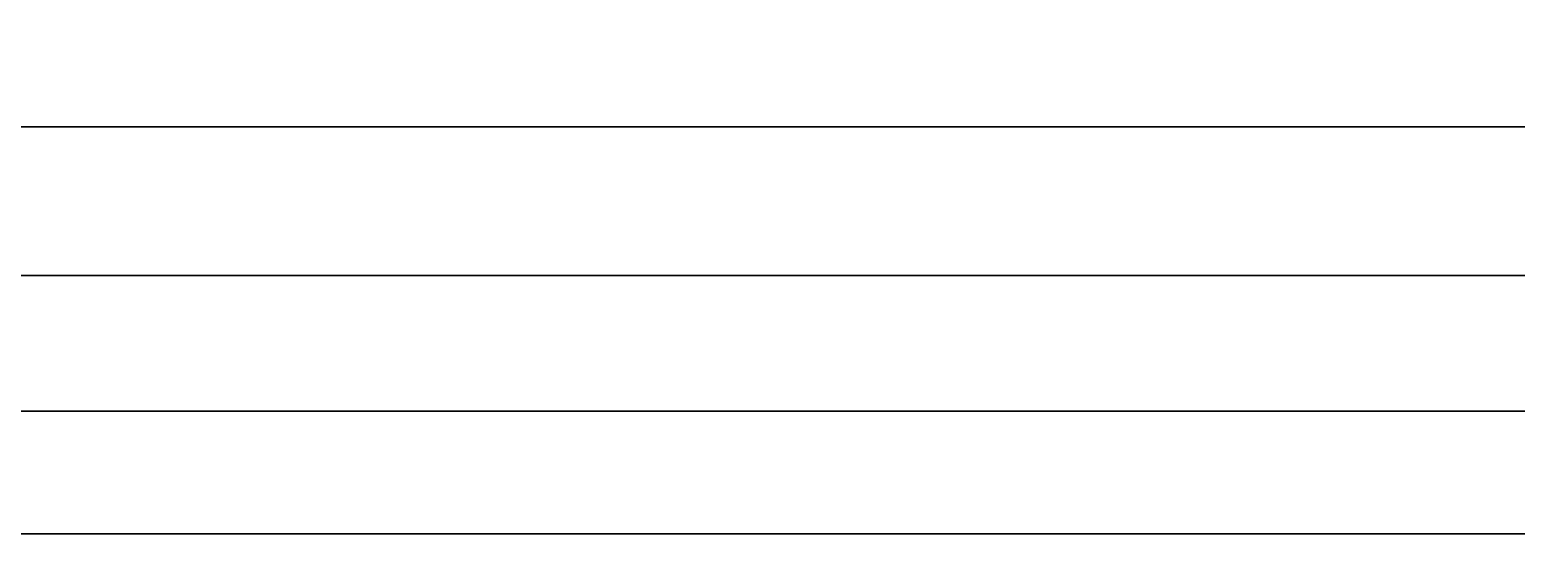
# Model space of a CAD drawing. Header units: inches. Extents: x -38100 to 38100, y 0 to 31750.
# Drawn here: x -38079.45 to -38058.9, y 7.1 to 14.21 of the extents above; entities that cross this region are included whole.
import ezdxf

# ---------------------------------------------------------------- set-up
doc = ezdxf.new("R2010")
doc.units = ezdxf.units.IN
doc.header["$LTSCALE"] = 65.185185
doc.header["$MEASUREMENT"] = 0
doc.layers.add('36', color=7, linetype='CONTINUOUS')
doc.layers.add('41', color=7, linetype='CONTINUOUS')

msp = doc.modelspace()

# ---------------------------------------------------------------- linework, layer by layer
at = {"layer": '36', "color": 7, "linetype": 'CONTINUOUS', "true_color": 0xa89b88}
for points in [[(-38100, 6350, -45720), (38100, 6350, -45720), (-38100, 0, -45720), (-38100, 6350, -45720)], [(38100, 6350, -45720), (38100, 0, -45720), (-38100, 0, -45720), (38100, 6350, -45720)]]:
    msp.add_3dface(points, dxfattribs=at)
at = {"layer": '41', "color": 7, "linetype": 'CONTINUOUS', "true_color": 0xa89b88}
for points in [[(38100, 12.871, 39774.101), (38100, 15.105, 39807.724), (-38100, 12.871, 39774.101), (38100, 12.871, 39774.101)], [(-38100, 12.871, 39774.101), (38100, 15.105, 39807.724), (-38100, 15.105, 39807.724), (-38100, 12.871, 39774.101)], [(38100, 10.816, 39740.466), (38100, 12.871, 39774.101), (-38100, 10.816, 39740.466), (38100, 10.816, 39740.466)], [(-38100, 10.816, 39740.466), (38100, 12.871, 39774.101), (-38100, 12.871, 39774.101), (-38100, 10.816, 39740.466)], [(38100, 8.939, 39706.82), (38100, 10.816, 39740.466), (-38100, 8.939, 39706.82), (38100, 8.939, 39706.82)], [(-38100, 8.939, 39706.82), (38100, 10.816, 39740.466), (-38100, 10.816, 39740.466), (-38100, 8.939, 39706.82)], [(38100, 7.241, 39673.165), (38100, 8.939, 39706.82), (-38100, 7.241, 39673.165), (38100, 7.241, 39673.165)], [(-38100, 7.241, 39673.165), (38100, 8.939, 39706.82), (-38100, 8.939, 39706.82), (-38100, 7.241, 39673.165)], [(38100, 5.722, 39639.502), (38100, 7.241, 39673.165), (-38100, 5.722, 39639.502), (38100, 5.722, 39639.502)], [(-38100, 5.722, 39639.502), (38100, 7.241, 39673.165), (-38100, 7.241, 39673.165), (-38100, 5.722, 39639.502)]]:
    msp.add_3dface(points, dxfattribs=at)

doc.saveas('drawing.dxf')
